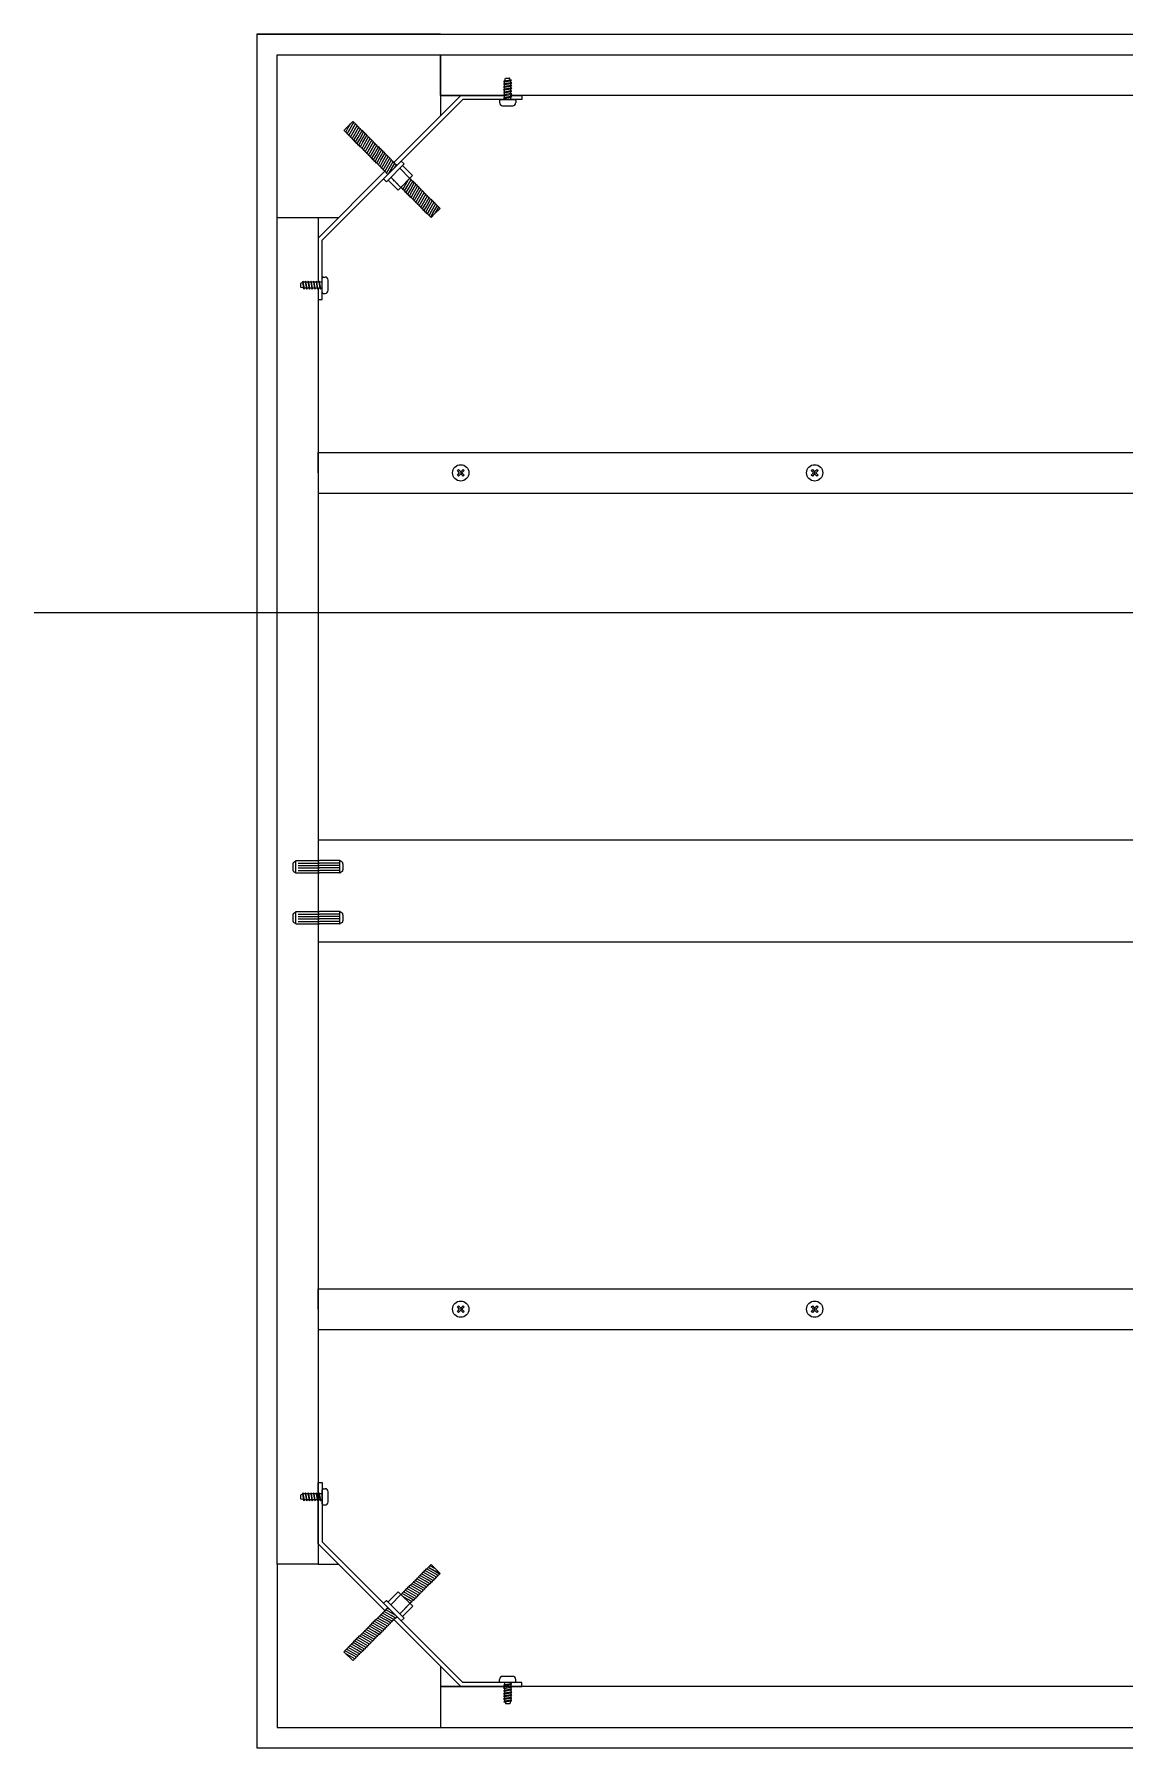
# Model space of a CAD drawing. Header units: millimetres. Extents: x 87 to 2337, y 122 to 625.
# Drawn here: x 826.9 to 880.4, y 122.1 to 206.1 of the extents above; entities that cross this region are included whole.
import ezdxf

# ---------------------------------------------------------------- set-up
doc = ezdxf.new("R2010")
doc.units = ezdxf.units.MM
doc.layers.get('0').update_dxf_attribs({"color": 255})

# ---------------------------------------------------------------- blocks, each defined once
blk = doc.blocks.new('*U18')
blk.add_lwpolyline([(0.107, -0.25), (0.053, 0.05), (0.029, 0.1), (0.018, 0.05), (0.072, -0.25), (0.1, -0.3), (0.107, -0.25)])
blk = doc.blocks.new('*U17')
at = {"color": 0, "linetype": 'ByBlock', "lineweight": -2, "transparency": 16777216}
for p in [(40.302, 254.755), (40.435, 254.755), (40.569, 254.755), (40.703, 254.755), (40.837, 254.755), (40.971, 254.755)]:
    blk.add_blockref('*U18', p, dxfattribs=at)
blk = doc.blocks.new('*U20')
blk.add_lwpolyline([(0.107, -0.25), (0.053, 0.05), (0.029, 0.1), (0.018, 0.05), (0.072, -0.25), (0.1, -0.3), (0.107, -0.25)])
blk = doc.blocks.new('*U19')
at = {"color": 0, "linetype": 'ByBlock', "lineweight": -2, "transparency": 16777216}
for p in [(40.302, 254.755), (40.435, 254.755), (40.569, 254.755), (40.703, 254.755), (40.837, 254.755), (40.971, 254.755)]:
    blk.add_blockref('*U20', p, dxfattribs=at)
blk = doc.blocks.new('*U22')
blk.add_lwpolyline([(0.107, -0.25), (0.053, 0.05), (0.029, 0.1), (0.018, 0.05), (0.072, -0.25), (0.1, -0.3), (0.107, -0.25)])
blk = doc.blocks.new('*U21')
at = {"color": 0, "linetype": 'ByBlock', "lineweight": -2, "transparency": 16777216}
for p in [(40.302, 254.755), (40.435, 254.755), (40.569, 254.755), (40.703, 254.755), (40.837, 254.755), (40.971, 254.755)]:
    blk.add_blockref('*U22', p, dxfattribs=at)
blk = doc.blocks.new('*U24')
blk.add_lwpolyline([(0.107, -0.25), (0.053, 0.05), (0.029, 0.1), (0.018, 0.05), (0.072, -0.25), (0.1, -0.3), (0.107, -0.25)])
blk = doc.blocks.new('*U23')
at = {"color": 0, "linetype": 'ByBlock', "lineweight": -2, "transparency": 16777216}
for p in [(40.302, 254.755), (40.435, 254.755), (40.569, 254.755), (40.703, 254.755), (40.837, 254.755), (40.971, 254.755)]:
    blk.add_blockref('*U24', p, dxfattribs=at)
blk = doc.blocks.new('vite tavolo')
at = {"color": 0}
for p, q in [((4.194, 4.195), (4.265, 4.265)), ((4.194, 4.195), (4.265, 4.265)), ((4.265, 4.265), (4.299, 4.246)), ((4.299, 4.246), (4.446, 4.098)), ((3.313, 3.313), (3.384, 3.384)), ((3.384, 3.384), (3.605, 3.258)), ((3.393, 3.393), (3.464, 3.464)), ((3.393, 3.393), (3.464, 3.464)), ((3.393, 3.393), (3.427, 3.359)), ((3.464, 3.464), (3.686, 3.338)), ((3.473, 3.473), (3.544, 3.544)), ((3.473, 3.473), (3.507, 3.439)), ((3.544, 3.544), (3.766, 3.418)), ((3.553, 3.553), (3.624, 3.624)), ((3.553, 3.553), (3.624, 3.624)), ((3.553, 3.553), (3.587, 3.519)), ((3.624, 3.624), (3.846, 3.498)), ((3.633, 3.634), (3.704, 3.704)), ((3.633, 3.634), (3.668, 3.599)), ((3.704, 3.704), (3.926, 3.578)), ((3.714, 3.714), (3.784, 3.784)), ((3.714, 3.714), (3.784, 3.784)), ((3.714, 3.714), (3.748, 3.68)), ((3.766, 3.418), (4.108, 3.224)), ((3.784, 3.784), (4.006, 3.658)), ((3.794, 3.794), (3.864, 3.865)), ((3.794, 3.794), (3.828, 3.76)), ((3.846, 3.498), (4.188, 3.304)), ((3.864, 3.865), (4.086, 3.739)), ((3.874, 3.874), (3.944, 3.945)), ((3.874, 3.874), (3.944, 3.945)), ((3.874, 3.874), (3.908, 3.84)), ((3.926, 3.578), (4.268, 3.384)), ((3.944, 3.945), (4.167, 3.819)), ((3.954, 3.954), (4.025, 4.025)), ((3.954, 3.954), (3.988, 3.92)), ((4.006, 3.658), (4.348, 3.464)), ((4.025, 4.025), (4.247, 3.899)), ((4.034, 4.034), (4.105, 4.105)), ((4.034, 4.034), (4.105, 4.105)), ((4.034, 4.034), (4.068, 4)), ((4.086, 3.739), (4.428, 3.545)), ((4.105, 4.105), (4.327, 3.979)), ((4.114, 4.114), (4.185, 4.185)), ((4.114, 4.114), (4.148, 4.08)), ((4.167, 3.819), (4.509, 3.625)), ((4.185, 4.185), (4.407, 4.059)), ((4.259, 3.375), (4.188, 3.304)), ((4.194, 4.195), (4.228, 4.16)), ((4.259, 3.375), (4.225, 3.409)), ((4.247, 3.899), (4.589, 3.705)), ((4.339, 3.455), (4.268, 3.384)), ((4.339, 3.455), (4.305, 3.489)), ((4.327, 3.979), (4.669, 3.785)), ((4.419, 3.535), (4.348, 3.464)), ((4.419, 3.535), (4.385, 3.569)), ((4.407, 4.059), (4.589, 3.956)), ((4.499, 3.615), (4.428, 3.545)), ((4.499, 3.615), (4.465, 3.649)), ((4.579, 3.695), (4.509, 3.625)), ((4.579, 3.695), (4.545, 3.73)), ((4.659, 3.776), (4.589, 3.705)), ((4.659, 3.776), (4.625, 3.81)), ((4.687, 3.803), (4.669, 3.785)), ((2.511, 2.512), (2.582, 2.582)), ((2.582, 2.582), (2.804, 2.457)), ((2.592, 2.592), (2.662, 2.662)), ((2.592, 2.592), (2.662, 2.662)), ((2.592, 2.592), (2.626, 2.558)), ((2.662, 2.662), (2.884, 2.537)), ((2.672, 2.672), (2.742, 2.743)), ((2.672, 2.672), (2.706, 2.638)), ((2.742, 2.743), (2.964, 2.617)), ((2.752, 2.752), (2.823, 2.823)), ((2.752, 2.752), (2.823, 2.823)), ((2.752, 2.752), (2.786, 2.718)), ((2.823, 2.823), (3.044, 2.697)), ((2.832, 2.832), (2.903, 2.903)), ((2.832, 2.832), (2.866, 2.798)), ((2.884, 2.537), (3.226, 2.342)), ((2.903, 2.903), (3.124, 2.777)), ((2.912, 2.912), (2.983, 2.983)), ((2.912, 2.912), (2.983, 2.983)), ((2.912, 2.912), (2.946, 2.878)), ((2.964, 2.617), (3.307, 2.423)), ((2.983, 2.983), (3.205, 2.857)), ((2.992, 2.992), (3.063, 3.063)), ((2.992, 2.992), (3.026, 2.958)), ((3.044, 2.697), (3.387, 2.503)), ((3.063, 3.063), (3.285, 2.937)), ((3.072, 3.073), (3.143, 3.143)), ((3.072, 3.073), (3.143, 3.143)), ((3.072, 3.073), (3.107, 3.038)), ((3.124, 2.777), (3.467, 2.583)), ((3.143, 3.143), (3.365, 3.017)), ((3.153, 3.153), (3.223, 3.223)), ((3.153, 3.153), (3.187, 3.119)), ((3.205, 2.857), (3.547, 2.663)), ((3.223, 3.223), (3.445, 3.098)), ((3.233, 3.233), (3.303, 3.304)), ((3.233, 3.233), (3.303, 3.304)), ((3.233, 3.233), (3.267, 3.199)), ((3.285, 2.937), (3.627, 2.743)), ((3.303, 3.304), (3.525, 3.178)), ((3.313, 3.313), (3.347, 3.279)), ((3.377, 2.493), (3.343, 2.527)), ((3.365, 3.017), (3.707, 2.823)), ((3.457, 2.573), (3.387, 2.503)), ((3.457, 2.573), (3.423, 2.608)), ((3.445, 3.098), (3.787, 2.903)), ((3.538, 2.654), (3.467, 2.583)), ((3.538, 2.654), (3.503, 2.688)), ((3.525, 3.178), (3.867, 2.984)), ((3.618, 2.734), (3.547, 2.663)), ((3.618, 2.734), (3.584, 2.768)), ((3.605, 3.258), (3.948, 3.064)), ((3.698, 2.814), (3.627, 2.743)), ((3.698, 2.814), (3.664, 2.848)), ((3.686, 3.338), (4.028, 3.144)), ((3.778, 2.894), (3.707, 2.823)), ((3.778, 2.894), (3.744, 2.928)), ((3.858, 2.974), (3.787, 2.903)), ((3.858, 2.974), (3.824, 3.008)), ((3.938, 3.054), (3.867, 2.984)), ((3.938, 3.054), (3.904, 3.088)), ((4.018, 3.134), (3.948, 3.064)), ((4.018, 3.134), (3.984, 3.169)), ((4.098, 3.215), (4.028, 3.144)), ((4.098, 3.215), (4.064, 3.249)), ((4.179, 3.295), (4.108, 3.224)), ((4.179, 3.295), (4.144, 3.329)), ((1.341, 1.609), (1.836, 2.104)), ((1.63, 1.63), (1.701, 1.701)), ((1.757, 2.182), (1.899, 2.323)), ((1.781, 1.781), (1.781, 1.781)), ((1.79, 1.79), (1.861, 1.861)), ((1.861, 1.861), (1.861, 1.861)), ((1.941, 1.941), (1.941, 1.941)), ((2.114, 2.114), (2.181, 2.182)), ((2.165, 2.064), (2.665, 1.781)), ((2.181, 2.182), (2.403, 2.056)), ((2.191, 2.191), (2.262, 2.262)), ((2.191, 2.191), (2.225, 2.157)), ((2.262, 2.262), (2.483, 2.136)), ((2.271, 2.271), (2.342, 2.342)), ((2.271, 2.271), (2.342, 2.342)), ((2.271, 2.271), (2.305, 2.237)), ((2.342, 2.342), (2.563, 2.216)), ((2.351, 2.351), (2.422, 2.422)), ((2.351, 2.351), (2.385, 2.317)), ((2.403, 2.056), (2.746, 1.862)), ((2.422, 2.422), (2.643, 2.296)), ((2.431, 2.431), (2.502, 2.502)), ((2.431, 2.431), (2.502, 2.502)), ((2.431, 2.431), (2.465, 2.397)), ((2.452, 1.777), (2.585, 1.701)), ((2.483, 2.136), (2.826, 1.942)), ((2.502, 2.502), (2.724, 2.376)), ((2.511, 2.512), (2.546, 2.477)), ((2.576, 1.692), (2.542, 1.726)), ((2.563, 2.216), (2.906, 2.022)), ((2.656, 1.772), (2.585, 1.701)), ((2.656, 1.772), (2.622, 1.806)), ((2.643, 2.296), (2.986, 2.102)), ((2.736, 1.852), (2.665, 1.781)), ((2.736, 1.852), (2.702, 1.886)), ((2.724, 2.376), (3.066, 2.182)), ((2.816, 1.932), (2.746, 1.862)), ((2.816, 1.932), (2.782, 1.966)), ((2.804, 2.457), (3.146, 2.262)), ((2.896, 2.012), (2.826, 1.942)), ((2.896, 2.012), (2.862, 2.047)), ((2.977, 2.093), (2.906, 2.022)), ((2.977, 2.093), (2.942, 2.127)), ((3.057, 2.173), (2.986, 2.102)), ((3.057, 2.173), (3.023, 2.207)), ((3.137, 2.253), (3.066, 2.182)), ((3.137, 2.253), (3.103, 2.287)), ((3.217, 2.333), (3.146, 2.262)), ((3.217, 2.333), (3.183, 2.367)), ((3.297, 2.413), (3.226, 2.342)), ((3.297, 2.413), (3.263, 2.447)), ((3.377, 2.493), (3.307, 2.423)), ((0.829, 0.829), (0.899, 0.899)), ((0.829, 0.829), (0.899, 0.899)), ((0.899, 0.899), (1.12, 0.774)), ((0.909, 0.909), (0.979, 0.979)), ((0.909, 0.909), (0.943, 0.875)), ((0.979, 0.979), (1.2, 0.854)), ((0.989, 0.989), (1.06, 1.06)), ((0.989, 0.989), (1.06, 1.06)), ((0.989, 0.989), (1.023, 0.955)), ((1.06, 1.06), (1.281, 0.934)), ((1.069, 1.069), (1.14, 1.14)), ((1.069, 1.069), (1.103, 1.035)), ((1.14, 1.14), (1.361, 1.014)), ((1.149, 1.149), (1.22, 1.22)), ((1.149, 1.149), (1.22, 1.22)), ((1.149, 1.149), (1.183, 1.115)), ((1.2, 0.854), (1.544, 0.659)), ((1.22, 1.22), (1.441, 1.094)), ((1.229, 1.229), (1.3, 1.3)), ((1.229, 1.229), (1.263, 1.195)), ((1.281, 0.934), (1.624, 0.74)), ((1.3, 1.3), (1.521, 1.175)), ((1.309, 1.309), (1.38, 1.38)), ((1.309, 1.309), (1.38, 1.38)), ((1.309, 1.309), (1.343, 1.275)), ((1.361, 1.014), (1.704, 0.82)), ((1.38, 1.38), (1.601, 1.255)), ((1.389, 1.39), (1.46, 1.46)), ((1.389, 1.39), (1.424, 1.355)), ((1.441, 1.094), (1.784, 0.9)), ((1.46, 1.46), (1.532, 1.42)), ((1.47, 1.47), (1.475, 1.476)), ((1.47, 1.47), (1.504, 1.436)), ((1.521, 1.175), (1.864, 0.98)), ((1.601, 1.255), (1.827, 1.127)), ((1.62, 1.621), (1.62, 1.621)), ((1.694, 0.81), (1.66, 0.844)), ((1.774, 0.89), (1.704, 0.82)), ((1.774, 0.89), (1.74, 0.925)), ((1.855, 0.971), (1.784, 0.9)), ((1.855, 0.971), (1.82, 1.005)), ((1.919, 1.035), (1.864, 0.98)), ((2.054, 0.901), (2.549, 1.396)), ((2.185, 1.301), (2.185, 1.301)), ((2.345, 1.461), (2.345, 1.461)), ((2.627, 1.319), (2.769, 1.46)), ((0.027, 0.027), (0.098, 0.098)), ((0.027, 0.027), (0.098, 0.098)), ((0.027, 0.027), (0.061, -0.007)), ((0.098, 0.098), (0.319, -0.027)), ((0.107, 0.107), (0.178, 0.178)), ((0.107, 0.107), (0.141, 0.073)), ((0.178, 0.178), (0.399, 0.053)), ((0.187, 0.187), (0.258, 0.258)), ((0.187, 0.187), (0.258, 0.258)), ((0.187, 0.187), (0.222, 0.153)), ((0.258, 0.258), (0.479, 0.133)), ((0.268, 0.268), (0.338, 0.338)), ((0.268, 0.268), (0.302, 0.233)), ((0.338, 0.338), (0.559, 0.213)), ((0.348, 0.348), (0.418, 0.418)), ((0.348, 0.348), (0.418, 0.418)), ((0.348, 0.348), (0.382, 0.314)), ((0.399, 0.053), (0.742, -0.142)), ((0.418, 0.418), (0.639, 0.293)), ((0.428, 0.428), (0.499, 0.499)), ((0.428, 0.428), (0.462, 0.394)), ((0.479, 0.133), (0.822, -0.062)), ((0.499, 0.499), (0.72, 0.373)), ((0.508, 0.508), (0.579, 0.579)), ((0.508, 0.508), (0.579, 0.579)), ((0.508, 0.508), (0.542, 0.474)), ((0.559, 0.213), (0.902, 0.018)), ((0.579, 0.579), (0.8, 0.453)), ((0.588, 0.588), (0.659, 0.659)), ((0.588, 0.588), (0.622, 0.554)), ((0.639, 0.293), (0.983, 0.098)), ((0.659, 0.659), (0.88, 0.533)), ((0.668, 0.668), (0.739, 0.739)), ((0.668, 0.668), (0.739, 0.739)), ((0.668, 0.668), (0.702, 0.634)), ((0.72, 0.373), (1.063, 0.179)), ((0.739, 0.739), (0.96, 0.614)), ((0.748, 0.748), (0.819, 0.819)), ((0.748, 0.748), (0.783, 0.714)), ((0.8, 0.453), (1.143, 0.259)), ((0.819, 0.819), (1.04, 0.694)), ((0.893, 0.009), (0.822, -0.062)), ((0.829, 0.829), (0.863, 0.794)), ((0.893, 0.009), (0.859, 0.043)), ((0.88, 0.533), (1.223, 0.339)), ((0.973, 0.089), (0.902, 0.018)), ((0.973, 0.089), (0.939, 0.123)), ((0.96, 0.614), (1.303, 0.419)), ((1.053, 0.169), (0.983, 0.098)), ((1.053, 0.169), (1.019, 0.203)), ((1.04, 0.694), (1.383, 0.499)), ((1.133, 0.249), (1.063, 0.179)), ((1.133, 0.249), (1.099, 0.283)), ((1.12, 0.774), (1.463, 0.579)), ((1.214, 0.329), (1.143, 0.259)), ((1.214, 0.329), (1.179, 0.364)), ((1.294, 0.41), (1.223, 0.339)), ((1.294, 0.41), (1.26, 0.444)), ((1.374, 0.49), (1.303, 0.419)), ((1.374, 0.49), (1.34, 0.524)), ((1.454, 0.57), (1.383, 0.499)), ((1.454, 0.57), (1.42, 0.604)), ((1.534, 0.65), (1.463, 0.579)), ((1.534, 0.65), (1.5, 0.684)), ((1.614, 0.73), (1.544, 0.659)), ((1.614, 0.73), (1.58, 0.764)), ((1.694, 0.81), (1.624, 0.74)), ((0.061, -0.007), (0.239, -0.108)), ((0.239, -0.108), (0.061, -0.007)), ((0.173, -0.173), (0.442, -0.442)), ((0.226, -0.226), (0.502, -0.382)), ((0.239, -0.108), (0.538, -0.278)), ((0.582, -0.302), (0.239, -0.108)), ((0.319, -0.027), (0.662, -0.222)), ((0.492, -0.392), (0.442, -0.442)), ((0.492, -0.392), (0.458, -0.358)), ((0.572, -0.312), (0.502, -0.382)), ((0.572, -0.312), (0.538, -0.278)), ((0.653, -0.232), (0.582, -0.302)), ((0.653, -0.232), (0.618, -0.197)), ((0.733, -0.151), (0.662, -0.222)), ((0.733, -0.151), (0.699, -0.117)), ((0.813, -0.071), (0.742, -0.142)), ((0.813, -0.071), (0.779, -0.037))]:
    blk.add_line(p, q, dxfattribs=at)
for p, q in [((4.299, 4.246), (4.71, 3.835)), ((4.446, 4.098), (4.71, 3.835)), ((4.71, 3.835), (4.687, 3.803)), ((1.475, 1.476), (1.97, 1.97)), ((1.757, 2.182), (2.627, 1.319)), ((1.757, 2.182), (1.836, 2.104)), ((2.576, 1.692), (2.556, 1.672)), ((1.341, 1.609), (2.054, 0.901)), ((1.919, 1.035), (2.414, 1.53)), ((2.627, 1.319), (2.549, 1.396)), ((0, 0), (0.027, 0.027)), ((0.173, -0.173), (0, 0))]:
    blk.add_line(p, q)

msp = doc.modelspace()

# ---------------------------------------------------------------- linework, layer by layer
for p, q in [((837.85, 206.093), (1017.85, 206.093)), ((846.85, 206.093), (837.85, 206.093)), ((837.85, 206.093), (837.85, 122.093)), ((838.85, 197.093), (838.85, 205.093)), ((838.85, 205.093), (846.85, 205.093)), ((846.85, 205.093), (1008.85, 205.093)), ((846.85, 203.093), (846.85, 205.093)), ((846.85, 205.093), (846.85, 202.093)), ((850.004, 203.8), (849.95, 203.774)), ((849.95, 203.774), (850, 203.764)), ((850, 203.764), (850.291, 203.816)), ((850, 203.665), (850, 203.757)), ((850, 203.531), (850, 203.63)), ((850, 203.397), (850, 203.496)), ((850, 203.263), (850, 203.362)), ((850.279, 203.849), (850.004, 203.8)), ((850.013, 203.827), (850.041, 203.938)), ((850.046, 203.942), (850.231, 203.942)), ((850.279, 203.849), (850.249, 203.93)), ((850.341, 203.845), (850.279, 203.849)), ((850.291, 203.816), (850.341, 203.845)), ((850.3, 203.719), (850.3, 203.757)), ((850.3, 203.585), (850.3, 203.684)), ((850.3, 203.451), (850.3, 203.55)), ((850.3, 203.317), (850.3, 203.416)), ((850.3, 203.183), (850.3, 203.282)), ((847.95, 202.893), (841.05, 195.993)), ((847.85, 203.093), (844.571, 199.814)), ((846.85, 203.093), (850, 203.093)), ((846.85, 203.093), (847.85, 203.093)), ((850, 203.093), (846.85, 203.093)), ((847.85, 203.093), (848.15, 203.093)), ((847.85, 203.093), (850, 203.093)), ((850.85, 202.893), (847.95, 202.893)), ((849.75, 202.843), (849.75, 202.743)), ((849.75, 202.743), (849.75, 202.743)), ((849.8, 202.893), (850.5, 202.893)), ((849.9, 202.593), (850.4, 202.593)), ((850, 203.13), (850, 203.229)), ((850, 202.996), (850, 203.095)), ((850, 202.893), (850, 202.961)), ((850.85, 202.893), (850.15, 202.893)), ((850.3, 203.05), (850.3, 203.148)), ((850.3, 203.093), (850.85, 203.093)), ((907.75, 203.093), (850.3, 203.093)), ((850.3, 202.893), (850.3, 203.015)), ((850.55, 202.843), (850.55, 202.743)), ((850.55, 202.743), (850.55, 202.743)), ((850.85, 203.093), (850.85, 202.893)), ((844.133, 199.376), (840.85, 196.093)), ((844.931, 199.878), (844.068, 199.009)), ((840.85, 197.093), (838.85, 197.093)), ((838.85, 131.093), (838.85, 197.093)), ((840.85, 197.093), (840.85, 193.943)), ((840.85, 197.093), (840.85, 196.093)), ((841.85, 197.093), (840.85, 197.093)), ((840.85, 196.093), (840.85, 195.793)), ((840.85, 196.093), (840.85, 193.943)), ((841.05, 193.093), (841.05, 195.993)), ((841.05, 193.443), (841.05, 194.143)), ((841.1, 194.193), (841.2, 194.193)), ((841.2, 194.193), (841.2, 194.193)), ((841.35, 193.543), (841.35, 194.043)), ((840.001, 193.689), (840.001, 193.875)), ((840.116, 193.656), (840.006, 193.684)), ((840.094, 193.923), (840.014, 193.892)), ((840.099, 193.985), (840.094, 193.923)), ((840.094, 193.923), (840.144, 193.648)), ((840.127, 193.935), (840.099, 193.985)), ((840.179, 193.643), (840.127, 193.935)), ((840.144, 193.648), (840.169, 193.593)), ((840.169, 193.593), (840.179, 193.643)), ((840.225, 193.943), (840.186, 193.943)), ((840.278, 193.643), (840.186, 193.643)), ((840.358, 193.943), (840.26, 193.943)), ((840.412, 193.643), (840.313, 193.643)), ((840.492, 193.943), (840.393, 193.943)), ((840.546, 193.643), (840.447, 193.643)), ((840.626, 193.943), (840.527, 193.943)), ((840.68, 193.643), (840.581, 193.643)), ((840.76, 193.943), (840.661, 193.943)), ((840.814, 193.643), (840.715, 193.643)), ((840.894, 193.943), (840.795, 193.943)), ((840.947, 193.643), (840.848, 193.643)), ((840.85, 193.643), (840.85, 193.093)), ((840.85, 193.643), (840.85, 131.093)), ((841.05, 193.943), (840.929, 193.943)), ((841.05, 193.643), (840.982, 193.643)), ((841.05, 193.093), (841.05, 193.793)), ((841.1, 193.393), (841.2, 193.393)), ((841.2, 193.393), (841.2, 193.393)), ((840.85, 193.093), (841.05, 193.093)), ((840.85, 184.593), (840.85, 185.593)), ((840.85, 185.593), (906.85, 185.593)), ((840.85, 184.593), (840.85, 183.593)), ((847.685, 184.703), (847.74, 184.758)), ((847.685, 184.703), (847.74, 184.758)), ((847.795, 184.593), (847.685, 184.703)), ((847.795, 184.593), (847.685, 184.703)), ((847.685, 184.483), (847.795, 184.593)), ((847.685, 184.483), (847.795, 184.593)), ((847.74, 184.428), (847.685, 184.483)), ((847.74, 184.428), (847.685, 184.483)), ((847.74, 184.758), (847.85, 184.648)), ((847.74, 184.758), (847.85, 184.648)), ((847.85, 184.538), (847.74, 184.428)), ((847.85, 184.538), (847.74, 184.428)), ((847.85, 184.648), (847.96, 184.758)), ((847.85, 184.648), (847.96, 184.758)), ((847.85, 184.648), (847.85, 184.538)), ((847.85, 184.648), (847.85, 184.538)), ((847.96, 184.428), (847.85, 184.538)), ((847.96, 184.428), (847.85, 184.538)), ((848.015, 184.703), (847.905, 184.593)), ((848.015, 184.703), (847.905, 184.593)), ((847.905, 184.593), (848.015, 184.483)), ((847.905, 184.593), (848.015, 184.483)), ((847.96, 184.758), (848.015, 184.703)), ((847.96, 184.758), (848.015, 184.703)), ((848.015, 184.483), (847.96, 184.428)), ((848.015, 184.483), (847.96, 184.428)), ((865.04, 184.703), (865.095, 184.758)), ((865.04, 184.703), (865.095, 184.758)), ((865.15, 184.593), (865.04, 184.703)), ((865.15, 184.593), (865.04, 184.703)), ((865.04, 184.483), (865.15, 184.593)), ((865.04, 184.483), (865.15, 184.593)), ((865.095, 184.428), (865.04, 184.483)), ((865.095, 184.428), (865.04, 184.483)), ((865.095, 184.758), (865.205, 184.648)), ((865.095, 184.758), (865.205, 184.648)), ((865.205, 184.538), (865.095, 184.428)), ((865.205, 184.538), (865.095, 184.428)), ((865.205, 184.648), (865.315, 184.758)), ((865.205, 184.648), (865.315, 184.758)), ((865.205, 184.648), (865.205, 184.538)), ((865.205, 184.648), (865.205, 184.538)), ((865.315, 184.428), (865.205, 184.538)), ((865.315, 184.428), (865.205, 184.538)), ((865.37, 184.703), (865.26, 184.593)), ((865.37, 184.703), (865.26, 184.593)), ((865.26, 184.593), (865.37, 184.483)), ((865.26, 184.593), (865.37, 184.483)), ((865.315, 184.758), (865.37, 184.703)), ((865.315, 184.758), (865.37, 184.703)), ((865.37, 184.483), (865.315, 184.428)), ((865.37, 184.483), (865.315, 184.428)), ((840.85, 183.593), (906.85, 183.593)), ((826.935, 177.744), (1029.545, 177.744)), ((906.85, 166.593), (840.85, 166.593)), ((840.85, 166.593), (840.85, 164.093)), ((839.664, 165.513), (839.758, 165.575)), ((839.769, 164.986), (839.77, 165.581)), ((839.785, 165.583), (840.78, 165.583)), ((840.78, 165.583), (840.92, 165.583)), ((841.908, 165.583), (840.92, 165.583)), ((841.923, 164.986), (841.923, 165.581)), ((842.029, 165.513), (841.935, 165.575)), ((839.62, 165.43), (839.62, 165.137)), ((839.664, 165.054), (839.757, 164.992)), ((839.785, 164.983), (840.78, 164.983)), ((839.87, 165.463), (840.78, 165.463)), ((839.87, 165.343), (840.78, 165.343)), ((839.87, 165.223), (840.78, 165.223)), ((839.87, 165.103), (840.78, 165.103)), ((840.78, 165.463), (840.92, 165.463)), ((840.78, 165.343), (840.92, 165.343)), ((840.78, 165.223), (840.92, 165.223)), ((840.78, 165.103), (840.92, 165.103)), ((840.78, 164.983), (840.92, 164.983)), ((841.908, 165.463), (840.92, 165.463)), ((841.908, 165.343), (840.92, 165.343)), ((841.908, 165.223), (840.92, 165.223)), ((841.908, 165.103), (840.92, 165.103)), ((841.908, 164.983), (840.92, 164.983)), ((842.029, 165.054), (841.936, 164.992)), ((842.073, 165.43), (842.073, 165.137)), ((840.85, 164.093), (840.85, 161.593)), ((839.664, 163.013), (839.758, 163.075)), ((839.769, 162.486), (839.77, 163.081)), ((839.785, 163.083), (840.78, 163.083)), ((839.87, 162.963), (840.78, 162.963)), ((840.78, 163.083), (840.92, 163.083)), ((840.78, 162.963), (840.92, 162.963)), ((841.908, 163.083), (840.92, 163.083)), ((841.908, 162.963), (840.92, 162.963)), ((841.923, 162.486), (841.923, 163.081)), ((842.029, 163.013), (841.935, 163.075)), ((839.62, 162.93), (839.62, 162.637)), ((839.664, 162.554), (839.757, 162.492)), ((839.785, 162.483), (840.78, 162.483)), ((839.87, 162.843), (840.78, 162.843)), ((839.87, 162.723), (840.78, 162.723)), ((839.87, 162.603), (840.78, 162.603)), ((840.78, 162.843), (840.92, 162.843)), ((840.78, 162.723), (840.92, 162.723)), ((840.78, 162.603), (840.92, 162.603)), ((840.78, 162.483), (840.92, 162.483)), ((841.908, 162.843), (840.92, 162.843)), ((841.908, 162.723), (840.92, 162.723)), ((841.908, 162.603), (840.92, 162.603)), ((841.908, 162.483), (840.92, 162.483)), ((842.029, 162.554), (841.936, 162.492)), ((842.073, 162.93), (842.073, 162.637)), ((906.85, 161.593), (840.85, 161.593)), ((840.85, 143.593), (840.85, 144.593)), ((840.85, 144.593), (906.85, 144.593)), ((847.685, 143.703), (847.74, 143.758)), ((847.685, 143.703), (847.74, 143.758)), ((847.795, 143.593), (847.685, 143.703)), ((847.795, 143.593), (847.685, 143.703)), ((847.74, 143.758), (847.85, 143.648)), ((847.74, 143.758), (847.85, 143.648)), ((847.85, 143.648), (847.96, 143.758)), ((847.85, 143.648), (847.96, 143.758)), ((847.85, 143.648), (847.85, 143.538)), ((847.85, 143.648), (847.85, 143.538)), ((848.015, 143.703), (847.905, 143.593)), ((848.015, 143.703), (847.905, 143.593)), ((847.96, 143.758), (848.015, 143.703)), ((847.96, 143.758), (848.015, 143.703)), ((865.04, 143.703), (865.095, 143.758)), ((865.04, 143.703), (865.095, 143.758)), ((865.15, 143.593), (865.04, 143.703)), ((865.15, 143.593), (865.04, 143.703)), ((865.095, 143.758), (865.205, 143.648)), ((865.095, 143.758), (865.205, 143.648)), ((865.205, 143.648), (865.315, 143.758)), ((865.205, 143.648), (865.315, 143.758)), ((865.205, 143.648), (865.205, 143.538)), ((865.205, 143.648), (865.205, 143.538)), ((865.37, 143.703), (865.26, 143.593)), ((865.37, 143.703), (865.26, 143.593)), ((865.315, 143.758), (865.37, 143.703)), ((865.315, 143.758), (865.37, 143.703)), ((840.85, 143.593), (840.85, 142.593)), ((847.685, 143.483), (847.795, 143.593)), ((847.685, 143.483), (847.795, 143.593)), ((847.74, 143.428), (847.685, 143.483)), ((847.74, 143.428), (847.685, 143.483)), ((847.85, 143.538), (847.74, 143.428)), ((847.85, 143.538), (847.74, 143.428)), ((847.96, 143.428), (847.85, 143.538)), ((847.96, 143.428), (847.85, 143.538)), ((847.905, 143.593), (848.015, 143.483)), ((847.905, 143.593), (848.015, 143.483)), ((848.015, 143.483), (847.96, 143.428)), ((848.015, 143.483), (847.96, 143.428)), ((865.04, 143.483), (865.15, 143.593)), ((865.04, 143.483), (865.15, 143.593)), ((865.095, 143.428), (865.04, 143.483)), ((865.095, 143.428), (865.04, 143.483)), ((865.205, 143.538), (865.095, 143.428)), ((865.205, 143.538), (865.095, 143.428)), ((865.315, 143.428), (865.205, 143.538)), ((865.315, 143.428), (865.205, 143.538)), ((865.26, 143.593), (865.37, 143.483)), ((865.26, 143.593), (865.37, 143.483)), ((865.37, 143.483), (865.315, 143.428)), ((865.37, 143.483), (865.315, 143.428)), ((840.85, 142.593), (906.85, 142.593)), ((840.001, 134.289), (840.001, 134.475)), ((840.094, 134.523), (840.014, 134.492)), ((840.099, 134.585), (840.094, 134.523)), ((840.094, 134.523), (840.144, 134.248)), ((840.127, 134.535), (840.099, 134.585)), ((840.179, 134.243), (840.127, 134.535)), ((840.225, 134.543), (840.186, 134.543)), ((840.358, 134.543), (840.26, 134.543)), ((840.492, 134.543), (840.393, 134.543)), ((840.626, 134.543), (840.527, 134.543)), ((840.76, 134.543), (840.661, 134.543)), ((840.894, 134.543), (840.795, 134.543)), ((840.85, 132.093), (840.85, 135.093)), ((840.85, 135.093), (841.05, 135.093)), ((841.05, 134.543), (840.929, 134.543)), ((841.05, 135.093), (841.05, 132.193)), ((841.05, 135.093), (841.05, 134.393)), ((841.05, 134.043), (841.05, 134.743)), ((841.1, 134.793), (841.2, 134.793)), ((841.2, 134.793), (841.2, 134.793)), ((841.35, 134.143), (841.35, 134.643)), ((840.116, 134.256), (840.006, 134.284)), ((840.144, 134.248), (840.169, 134.193)), ((840.169, 134.193), (840.179, 134.243)), ((840.278, 134.243), (840.186, 134.243)), ((840.412, 134.243), (840.313, 134.243)), ((840.546, 134.243), (840.447, 134.243)), ((840.68, 134.243), (840.581, 134.243)), ((840.814, 134.243), (840.715, 134.243)), ((840.947, 134.243), (840.848, 134.243)), ((841.05, 134.243), (840.982, 134.243)), ((841.1, 133.993), (841.2, 133.993)), ((841.2, 133.993), (841.2, 133.993)), ((840.85, 132.093), (840.85, 132.393)), ((840.85, 132.093), (844.129, 128.814)), ((841.05, 132.193), (847.95, 125.293)), ((840.85, 131.093), (838.85, 131.093)), ((838.85, 131.093), (838.85, 123.093)), ((840.85, 131.093), (841.85, 131.093)), ((844.567, 128.376), (847.85, 125.093)), ((846.85, 126.093), (846.85, 125.093)), ((850.85, 125.293), (847.95, 125.293)), ((849.75, 125.343), (849.75, 125.443)), ((849.75, 125.443), (849.75, 125.443)), ((850.5, 125.293), (849.8, 125.293)), ((850.4, 125.593), (849.9, 125.593)), ((850, 125.293), (850, 125.172)), ((850.85, 125.293), (850.15, 125.293)), ((850.3, 125.293), (850.3, 125.226)), ((850.3, 125.191), (850.3, 125.092)), ((850.55, 125.343), (850.55, 125.443)), ((850.55, 125.443), (850.55, 125.443)), ((850.85, 125.093), (850.85, 125.293)), ((1008.85, 125.093), (846.85, 125.093)), ((846.85, 125.093), (846.85, 123.093)), ((846.85, 125.093), (847.85, 125.093)), ((847.85, 125.093), (848.15, 125.093)), ((847.85, 125.093), (850.85, 125.093)), ((850.009, 124.371), (849.959, 124.342)), ((849.959, 124.342), (850.021, 124.338)), ((850, 125.137), (850, 125.038)), ((850, 125.003), (850, 124.905)), ((850, 124.87), (850, 124.771)), ((850, 124.736), (850, 124.637)), ((850, 124.602), (850, 124.503)), ((850, 124.468), (850, 124.43)), ((850.3, 124.423), (850.009, 124.371)), ((850.021, 124.338), (850.295, 124.387)), ((850.021, 124.338), (850.051, 124.257)), ((850.287, 124.359), (850.259, 124.249)), ((850.295, 124.387), (850.35, 124.412)), ((850.3, 125.057), (850.3, 124.958)), ((850.3, 124.923), (850.3, 124.824)), ((850.3, 124.789), (850.3, 124.69)), ((850.3, 124.656), (850.3, 124.557)), ((850.3, 124.522), (850.3, 124.43)), ((850.35, 124.412), (850.3, 124.423)), ((850.254, 124.244), (850.068, 124.244)), ((838.85, 123.093), (846.85, 123.093)), ((846.85, 123.093), (1008.85, 123.093)), ((837.85, 122.093), (1017.85, 122.093)), ((837.85, 122.093), (846.85, 122.093))]:
    msp.add_line(p, q)
for centre in [(847.85, 184.593), (847.85, 184.593), (865.205, 184.593), (865.205, 184.593), (847.85, 143.593), (847.85, 143.593), (865.205, 143.593), (865.205, 143.593)]:
    msp.add_circle(centre, 0.4)
for centre, radius, start, end in [((850.2, 203.757), 0.2, 178.0665, 180), ((850.2, 203.757), 0.2, 159.44395, 167.73615), ((850.1, 203.757), 0.2, 0, 17.08956), ((849.8, 202.843), 0.05, 90, 180), ((849.9, 202.743), 0.15, 180, 270), ((850.4, 202.743), 0.15, 270, 0), ((850.5, 202.843), 0.05, 0, 90), ((841.1, 194.143), 0.05, 90, 180), ((841.2, 194.043), 0.15, 0, 90), ((840.186, 193.843), 0.2, 249.44395, 257.73615), ((840.186, 193.743), 0.2, 90, 107.08956), ((840.186, 193.843), 0.2, 268.0665, 270), ((841.1, 193.443), 0.05, 180, 270), ((841.2, 193.543), 0.15, 270, 0), ((839.72, 165.43), 0.1, 123.56676, 180), ((839.785, 165.533), 0.05, 90, 123.56676), ((841.907, 165.533), 0.05, 56.43324, 90), ((841.973, 165.43), 0.1, 0, 56.43324), ((839.72, 165.137), 0.1, 180, 236.29116), ((839.785, 165.033), 0.05, 236.29116, 270), ((841.908, 165.033), 0.05, 270, 303.70884), ((841.973, 165.137), 0.1, 303.70884, 0), ((839.72, 162.93), 0.1, 123.56676, 180), ((839.785, 163.033), 0.05, 90, 123.56676), ((841.907, 163.033), 0.05, 56.43324, 90), ((841.973, 162.93), 0.1, 0, 56.43324), ((839.72, 162.637), 0.1, 180, 236.29116), ((839.785, 162.533), 0.05, 236.29116, 270), ((841.908, 162.533), 0.05, 270, 303.70884), ((841.973, 162.637), 0.1, 303.70884, 0), ((840.186, 134.343), 0.2, 90, 107.08956), ((841.1, 134.743), 0.05, 90, 180), ((841.2, 134.643), 0.15, 0, 90), ((840.186, 134.443), 0.2, 249.44395, 257.73615), ((840.186, 134.443), 0.2, 268.0665, 270), ((841.1, 134.043), 0.05, 180, 270), ((841.2, 134.143), 0.15, 270, 0), ((849.9, 125.443), 0.15, 90, 180), ((849.8, 125.343), 0.05, 180, 270), ((850.4, 125.443), 0.15, 0, 90), ((850.5, 125.343), 0.05, 270, 0), ((850.2, 124.43), 0.2, 180, 197.08956), ((850.1, 124.43), 0.2, 339.44395, 347.73615), ((850.1, 124.43), 0.2, 358.0665, 0)]:
    msp.add_arc(centre, radius, start, end)
for points in [[(850.041, 203.938), (850.041, 203.94), (850.043, 203.942), (850.046, 203.942)], [(850.249, 203.93), (850.246, 203.936), (850.239, 203.942), (850.231, 203.942)], [(840.014, 193.892), (840.007, 193.89), (840.001, 193.882), (840.001, 193.875)], [(840.006, 193.684), (840.003, 193.685), (840.001, 193.687), (840.001, 193.689)], [(840.014, 134.492), (840.007, 134.49), (840.001, 134.482), (840.001, 134.475)], [(840.006, 134.284), (840.003, 134.285), (840.001, 134.287), (840.001, 134.289)], [(850.051, 124.257), (850.053, 124.25), (850.061, 124.244), (850.068, 124.244)], [(850.259, 124.249), (850.259, 124.247), (850.256, 124.244), (850.254, 124.244)]]:
    msp.add_open_spline(points, degree=3)

# ---------------------------------------------------------------- block references
for name, p, rotation in [('*U19', (1104.805, 162.641), 89.99999999999999), ('vite tavolo', (846.392, 197.11), 90), ('*U17', (881.302, 448.448), 180), ('*U21', (881.302, 389.048), 180), ('vite tavolo', (846.834, 130.635), 180), ('*U23', (595.495, 165.546), 270)]:
    msp.add_blockref(name, p, dxfattribs=dict(rotation=rotation))

doc.saveas('drawing.dxf')
